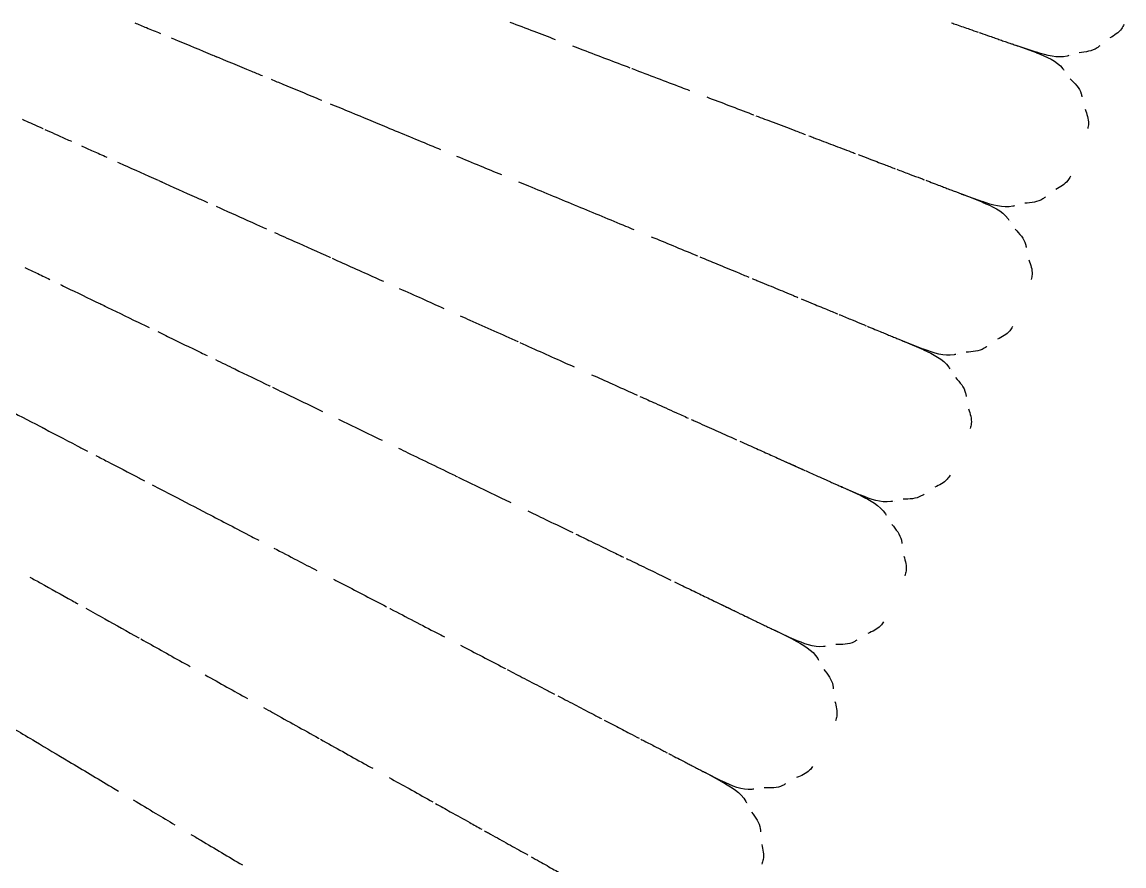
# Model space of a CAD drawing. Extents: x -360 to 379, y -342 to 365.
# Drawn here: x 57.25 to 69.77, y -165.73 to -156.13 of the extents above; entities that cross this region are included whole.
import ezdxf

# ---------------------------------------------------------------- set-up
doc = ezdxf.new("R2010")
doc.units = 0
doc.layers.get('0').update_dxf_attribs({"linetype": 'CONTINUOUS'})

msp = doc.modelspace()

# ---------------------------------------------------------------- linework, layer by layer
at = {"color": 7, "linetype": 'CONTINUOUS'}
for p, q in [((68.78, -156.482), (68.573, -156.406)), ((68.578, -156.408), (68.783, -156.476)), ((68.632, -156.428), (68.632, -156.428)), ((68.633, -156.426), (68.633, -156.426)), ((59.421, -156.51), (59.461, -156.527)), ((68.78, -156.482), (68.78, -156.482)), ((69.166, -156.516), (69.166, -156.516)), ((65.576, -157.192), (65.576, -157.192)), ((58.806, -157.936), (58.846, -157.953)), ((67.953, -158.096), (68.165, -158.173)), ((68.162, -158.18), (67.953, -158.096)), ((68.016, -158.119), (68.016, -158.119)), ((68.016, -158.121), (68.016, -158.121)), ((68.165, -158.173), (68.165, -158.173)), ((68.482, -158.395), (68.482, -158.395)), ((64.938, -158.796), (64.938, -158.796)), ((58.15, -159.342), (58.189, -159.361)), ((67.495, -159.858), (67.293, -159.771)), ((67.298, -159.773), (67.498, -159.852)), ((67.35, -159.796), (67.35, -159.796)), ((67.351, -159.794), (67.351, -159.794)), ((67.879, -159.915), (67.879, -159.915)), ((67.809, -160.084), (67.809, -160.084)), ((57.453, -160.729), (57.492, -160.75)), ((65.829, -161.087), (66.149, -161.23)), ((62.18, -161.294), (62.2, -161.303)), ((66.78, -161.517), (66.58, -161.424)), ((66.582, -161.425), (66.782, -161.511)), ((66.637, -161.449), (66.637, -161.449)), ((66.637, -161.45), (66.637, -161.45)), ((66.78, -161.517), (66.78, -161.517)), ((67.161, -161.585), (67.161, -161.585)), ((65.079, -162.697), (65.394, -162.85)), ((65.81, -163.051), (66.019, -163.149)), ((66.016, -163.154), (65.819, -163.056)), ((65.875, -163.084), (65.875, -163.084)), ((66.016, -163.154), (66.016, -163.154)), ((66.395, -163.233), (66.395, -163.233)), ((62.751, -163.487), (62.751, -163.488)), ((63.849, -164.059), (63.849, -164.059)), ((65.001, -164.659), (65.208, -164.763)), ((65.205, -164.769), (65.013, -164.665)), ((65.208, -164.763), (65.208, -164.763)), ((65.498, -165.02), (65.498, -165.02))]:
    msp.add_line(p, q, dxfattribs=at)
for points, knots in [([(58.53, -156.141), (58.573, -156.159), (58.66, -156.195), (58.768, -156.24), (58.823, -156.262)], [0, 0, 0, 0, 0.495019, 1, 1, 1, 1]), ([(62.793, -156.133), (62.885, -156.168), (63.057, -156.233), (63.23, -156.299), (63.31, -156.33)], [0, 0, 0, 0, 0.532313, 1, 1, 1, 1]), ([(67.813, -156.142), (67.833, -156.149), (67.907, -156.175), (68.009, -156.21), (68.086, -156.237), (68.118, -156.248)], [0, 0, 0, 0, 0.171361, 0.652583, 1, 1, 1, 1]), ([(69.775, -156.16), (69.766, -156.177), (69.732, -156.245), (69.664, -156.285), (69.613, -156.314)], [0, 0, 0, 0, 0.252425, 1, 1, 1, 1]), ([(58.946, -156.314), (58.97, -156.323), (59.111, -156.382), (59.271, -156.448), (59.418, -156.509), (59.419, -156.509)], [0, 0, 0, 0, 0.164897, 0.9946602, 1, 1, 1, 1]), ([(68.131, -156.253), (68.136, -156.254), (68.178, -156.269), (68.238, -156.29), (68.311, -156.315), (68.37, -156.336), (68.425, -156.355), (68.474, -156.372), (68.512, -156.385), (68.537, -156.394), (68.553, -156.399), (68.561, -156.402), (68.565, -156.404), (68.567, -156.404), (68.567, -156.404)], [0, 0, 0, 0, 0.021839, 0.203228, 0.324389, 0.434597, 0.563658, 0.692729, 0.799852, 0.885156, 0.932306, 0.97067, 0.994547, 1, 1, 1, 1]), ([(63.507, -156.404), (63.546, -156.419), (63.766, -156.503), (63.982, -156.585), (64.16, -156.653)], [0, 0, 0, 0, 0.179881, 1, 1, 1, 1]), ([(69.5, -156.402), (69.49, -156.411), (69.425, -156.464), (69.339, -156.474), (69.266, -156.482)], [0, 0, 0, 0, 0.152317, 1, 1, 1, 1]), ([(59.434, -156.516), (59.571, -156.573), (59.746, -156.645), (59.939, -156.725), (59.981, -156.742)], [0, 0, 0, 0, 0.7863762, 1, 1, 1, 1]), ([(68.78, -156.482), (68.895, -156.527), (69.016, -156.574), (69.088, -156.674), (69.092, -156.679)], [0, 0, 0, 0, 0.948884, 1, 1, 1, 1]), ([(69.149, -156.514), (69.143, -156.516), (69.024, -156.55), (68.9, -156.512), (68.783, -156.476)], [0, 0, 0, 0, 0.051116, 1, 1, 1, 1]), ([(64.182, -156.661), (64.183, -156.662), (64.374, -156.734), (64.595, -156.818), (64.804, -156.898), (64.835, -156.91)], [0, 0, 0, 0, 0.0057771, 0.8535219, 1, 1, 1, 1]), ([(60.08, -156.784), (60.125, -156.802), (60.289, -156.87), (60.483, -156.95), (60.636, -157.014), (60.659, -157.023)], [0, 0, 0, 0, 0.241968, 0.88971, 1, 1, 1, 1]), ([(69.164, -156.777), (69.216, -156.829), (69.277, -156.89), (69.295, -156.972), (69.297, -156.984)], [0, 0, 0, 0, 0.847683, 1, 1, 1, 1]), ([(60.751, -157.061), (60.829, -157.093), (61.039, -157.18), (61.428, -157.342), (61.771, -157.484), (61.977, -157.569), (62.007, -157.582)], [0, 0, 0, 0, 0.194459, 0.522342, 0.931075, 1, 1, 1, 1]), ([(65.032, -156.985), (65.117, -157.017), (65.291, -157.083), (65.467, -157.15), (65.558, -157.185), (65.567, -157.188)], [0, 0, 0, 0, 0.4633871, 0.9505575, 1, 1, 1, 1]), ([(69.332, -157.124), (69.353, -157.179), (69.382, -157.251), (69.367, -157.326), (69.363, -157.345)], [0, 0, 0, 0, 0.7475749, 1, 1, 1, 1]), ([(57.254, -157.239), (57.263, -157.243), (57.32, -157.269), (57.4, -157.305), (57.488, -157.344), (57.489, -157.345)], [0, 0, 0, 0, 0.155484, 0.988187, 1, 1, 1, 1]), ([(65.592, -157.198), (65.658, -157.223), (65.806, -157.279), (65.994, -157.351), (66.112, -157.396), (66.155, -157.412)], [0, 0, 0, 0, 0.3378289, 0.7594618, 1, 1, 1, 1]), ([(57.508, -157.353), (57.581, -157.386), (57.67, -157.426), (57.789, -157.479), (57.811, -157.489)], [0, 0, 0, 0, 0.810315, 1, 1, 1, 1]), ([(66.194, -157.427), (66.213, -157.434), (66.308, -157.47), (66.467, -157.531), (66.623, -157.59), (66.703, -157.62), (66.719, -157.627)], [0, 0, 0, 0, 0.101817, 0.502069, 0.899744, 1, 1, 1, 1]), ([(57.926, -157.541), (57.968, -157.56), (58.054, -157.598), (58.161, -157.646), (58.215, -157.67)], [0, 0, 0, 0, 0.48797, 1, 1, 1, 1]), ([(62.188, -157.656), (62.277, -157.694), (62.447, -157.764), (62.618, -157.835), (62.699, -157.868)], [0, 0, 0, 0, 0.5285242, 1, 1, 1, 1]), ([(66.755, -157.64), (66.795, -157.656), (66.898, -157.695), (67.039, -157.748), (67.135, -157.785), (67.176, -157.801)], [0, 0, 0, 0, 0.261001, 0.684513, 1, 1, 1, 1]), ([(58.336, -157.725), (58.359, -157.735), (58.497, -157.797), (58.655, -157.868), (58.801, -157.933), (58.802, -157.934)], [0, 0, 0, 0, 0.160771, 0.990069, 1, 1, 1, 1]), ([(67.192, -157.807), (67.197, -157.809), (67.252, -157.829), (67.342, -157.864), (67.441, -157.901), (67.491, -157.92), (67.505, -157.926)], [0, 0, 0, 0, 0.046239, 0.461284, 0.84756, 1, 1, 1, 1]), ([(67.521, -157.932), (67.535, -157.937), (67.58, -157.954), (67.643, -157.978), (67.71, -158.004), (67.767, -158.026), (67.821, -158.046), (67.869, -158.064), (67.905, -158.078), (67.927, -158.087), (67.94, -158.091), (67.946, -158.094), (67.951, -158.095), (67.954, -158.097), (67.953, -158.096), (67.953, -158.096)], [0, 0, 0, 0, 0.0676407, 0.2173436, 0.3374512, 0.4442487, 0.5707716, 0.6979348, 0.8018545, 0.8826728, 0.9153381, 0.943153, 0.9661405, 0.9921051, 1, 1, 1, 1]), ([(69.166, -157.887), (69.157, -157.904), (69.12, -157.971), (69.051, -158.008), (69, -158.036)], [0, 0, 0, 0, 0.252425, 1, 1, 1, 1]), ([(58.828, -157.946), (58.96, -158.005), (59.129, -158.081), (59.316, -158.165), (59.358, -158.183)], [0, 0, 0, 0, 0.774645, 1, 1, 1, 1]), ([(62.892, -157.948), (62.931, -157.964), (63.156, -158.057), (63.565, -158.227), (63.966, -158.393), (64.173, -158.479), (64.205, -158.492)], [0, 0, 0, 0, 0.086097, 0.502676, 0.925492, 1, 1, 1, 1]), ([(68.162, -158.18), (68.276, -158.228), (68.395, -158.278), (68.465, -158.381), (68.468, -158.386)], [0, 0, 0, 0, 0.94853, 1, 1, 1, 1]), ([(68.53, -158.222), (68.524, -158.224), (68.404, -158.254), (68.281, -158.213), (68.165, -158.173)], [0, 0, 0, 0, 0.051116, 1, 1, 1, 1]), ([(68.884, -158.121), (68.874, -158.129), (68.808, -158.18), (68.721, -158.187), (68.648, -158.194)], [0, 0, 0, 0, 0.1523173, 1, 1, 1, 1]), ([(59.457, -158.228), (59.499, -158.247), (59.659, -158.319), (59.851, -158.404), (60.003, -158.473), (60.027, -158.483)], [0, 0, 0, 0, 0.234123, 0.882029, 1, 1, 1, 1]), ([(60.12, -158.525), (60.195, -158.559), (60.4, -158.651), (60.612, -158.746), (60.751, -158.808), (60.752, -158.809)], [0, 0, 0, 0, 0.362911, 0.994458, 1, 1, 1, 1]), ([(68.537, -158.486), (68.587, -158.539), (68.647, -158.602), (68.662, -158.684), (68.665, -158.697)], [0, 0, 0, 0, 0.847683, 1, 1, 1, 1]), ([(64.401, -158.573), (64.484, -158.607), (64.655, -158.678), (64.829, -158.75), (64.919, -158.788), (64.928, -158.792)], [0, 0, 0, 0, 0.458823, 0.946075, 1, 1, 1, 1]), ([(60.774, -158.819), (60.936, -158.891), (61.129, -158.978), (61.326, -159.066), (61.357, -159.08)], [0, 0, 0, 0, 0.841768, 1, 1, 1, 1]), ([(64.955, -158.802), (65.019, -158.829), (65.164, -158.889), (65.349, -158.966), (65.467, -159.015), (65.511, -159.033)], [0, 0, 0, 0, 0.331175, 0.752925, 1, 1, 1, 1]), ([(57.282, -158.922), (57.323, -158.942), (57.408, -158.983), (57.513, -159.034), (57.567, -159.06)], [0, 0, 0, 0, 0.48615, 1, 1, 1, 1]), ([(68.695, -158.837), (68.715, -158.892), (68.741, -158.966), (68.724, -159.04), (68.72, -159.059)], [0, 0, 0, 0, 0.747575, 1, 1, 1, 1]), ([(65.549, -159.049), (65.567, -159.056), (65.659, -159.094), (65.816, -159.159), (65.971, -159.223), (66.051, -159.257), (66.068, -159.264)], [0, 0, 0, 0, 0.096877, 0.496183, 0.892952, 1, 1, 1, 1]), ([(57.686, -159.118), (57.708, -159.129), (57.845, -159.195), (58.001, -159.27), (58.144, -159.34), (58.146, -159.341)], [0, 0, 0, 0, 0.1597061, 0.9888759, 1, 1, 1, 1]), ([(61.538, -159.161), (61.624, -159.2), (61.792, -159.275), (61.96, -159.351), (62.043, -159.388)], [0, 0, 0, 0, 0.511874, 1, 1, 1, 1]), ([(66.105, -159.279), (66.143, -159.295), (66.244, -159.337), (66.383, -159.394), (66.48, -159.434), (66.522, -159.451)], [0, 0, 0, 0, 0.251252, 0.674516, 1, 1, 1, 1]), ([(58.174, -159.354), (58.303, -159.416), (58.469, -159.497), (58.653, -159.586), (58.695, -159.606)], [0, 0, 0, 0, 0.7715886, 1, 1, 1, 1]), ([(62.231, -159.472), (62.267, -159.489), (62.486, -159.587), (62.708, -159.687), (62.888, -159.767), (62.889, -159.768)], [0, 0, 0, 0, 0.162801, 0.994621, 1, 1, 1, 1]), ([(66.536, -159.457), (66.54, -159.459), (66.593, -159.481), (66.682, -159.518), (66.781, -159.559), (66.831, -159.58), (66.846, -159.586)], [0, 0, 0, 0, 0.039774, 0.454531, 0.840608, 1, 1, 1, 1]), ([(58.792, -159.653), (58.833, -159.673), (58.991, -159.75), (59.18, -159.841), (59.33, -159.914), (59.354, -159.925)], [0, 0, 0, 0, 0.232079, 0.88, 1, 1, 1, 1]), ([(66.861, -159.592), (66.875, -159.598), (66.919, -159.616), (66.981, -159.642), (67.047, -159.669), (67.104, -159.693), (67.157, -159.715), (67.204, -159.734), (67.241, -159.749), (67.262, -159.758), (67.275, -159.763), (67.281, -159.766), (67.285, -159.768), (67.286, -159.768), (67.286, -159.768)], [0, 0, 0, 0, 0.066514, 0.220931, 0.343338, 0.454054, 0.584832, 0.715468, 0.822544, 0.906203, 0.939682, 0.968296, 0.992069, 1, 1, 1, 1]), ([(68.507, -159.595), (68.497, -159.612), (68.459, -159.678), (68.389, -159.713), (68.337, -159.739)], [0, 0, 0, 0, 0.252425, 1, 1, 1, 1]), ([(62.909, -159.777), (63.085, -159.856), (63.295, -159.95), (63.494, -160.039), (63.526, -160.054)], [0, 0, 0, 0, 0.835223, 1, 1, 1, 1]), ([(68.218, -159.821), (68.208, -159.828), (68.14, -159.878), (68.054, -159.882), (67.98, -159.887)], [0, 0, 0, 0, 0.152317, 1, 1, 1, 1]), ([(67.495, -159.858), (67.607, -159.91), (67.725, -159.964), (67.791, -160.068), (67.795, -160.074)], [0, 0, 0, 0, 0.94853, 1, 1, 1, 1]), ([(67.862, -159.912), (67.856, -159.913), (67.735, -159.94), (67.613, -159.895), (67.498, -159.852)], [0, 0, 0, 0, 0.051116, 1, 1, 1, 1]), ([(59.447, -159.97), (59.52, -160.006), (59.721, -160.103), (59.93, -160.204), (60.067, -160.271), (60.069, -160.272)], [0, 0, 0, 0, 0.360388, 0.992791, 1, 1, 1, 1]), ([(63.723, -160.142), (63.802, -160.177), (63.968, -160.252), (64.139, -160.328), (64.231, -160.37), (64.242, -160.375)], [0, 0, 0, 0, 0.4425587, 0.9305544, 1, 1, 1, 1]), ([(67.861, -160.175), (67.91, -160.23), (67.968, -160.295), (67.98, -160.377), (67.982, -160.39)], [0, 0, 0, 0, 0.847683, 1, 1, 1, 1]), ([(60.096, -160.285), (60.254, -160.361), (60.442, -160.452), (60.635, -160.545), (60.666, -160.561)], [0, 0, 0, 0, 0.837837, 1, 1, 1, 1]), ([(64.273, -160.389), (64.332, -160.415), (64.471, -160.478), (64.654, -160.56), (64.774, -160.614), (64.821, -160.635)], [0, 0, 0, 0, 0.309292, 0.73151, 1, 1, 1, 1]), ([(56.999, -160.493), (57.022, -160.505), (57.158, -160.576), (57.451, -160.728), (57.763, -160.891), (57.953, -160.99), (57.992, -161.01)], [0, 0, 0, 0, 0.082118, 0.487065, 0.896519, 1, 1, 1, 1]), ([(68.008, -160.532), (68.027, -160.587), (68.051, -160.661), (68.032, -160.735), (68.027, -160.754)], [0, 0, 0, 0, 0.747575, 1, 1, 1, 1]), ([(60.845, -160.647), (60.929, -160.688), (61.095, -160.768), (61.261, -160.849), (61.343, -160.888)], [0, 0, 0, 0, 0.507426, 1, 1, 1, 1]), ([(64.856, -160.65), (64.871, -160.657), (64.96, -160.697), (65.112, -160.765), (65.268, -160.835), (65.351, -160.872), (65.371, -160.881)], [0, 0, 0, 0, 0.081651, 0.478937, 0.873793, 1, 1, 1, 1]), ([(65.409, -160.898), (65.442, -160.913), (65.538, -160.956), (65.68, -161.02), (65.834, -161.089), (65.968, -161.149), (66.068, -161.194), (66.121, -161.218), (66.139, -161.226)], [0, 0, 0, 0, 0.1158042, 0.333766, 0.5385578, 0.7302675, 0.9089795, 1, 1, 1, 1]), ([(58.087, -161.06), (58.132, -161.083), (58.29, -161.165), (58.477, -161.263), (58.623, -161.339), (58.643, -161.349)], [0, 0, 0, 0, 0.248761, 0.896337, 1, 1, 1, 1]), ([(61.528, -160.978), (61.563, -160.995), (61.779, -161.099), (61.998, -161.205), (62.175, -161.291), (62.177, -161.292)], [0, 0, 0, 0, 0.160387, 0.99225, 1, 1, 1, 1]), ([(62.205, -161.306), (62.375, -161.388), (62.579, -161.487), (62.773, -161.58), (62.806, -161.596)], [0, 0, 0, 0, 0.83013, 1, 1, 1, 1]), ([(66.154, -161.233), (66.164, -161.237), (66.205, -161.256), (66.264, -161.282), (66.329, -161.311), (66.386, -161.337), (66.439, -161.361), (66.486, -161.382), (66.523, -161.398), (66.547, -161.409), (66.561, -161.416), (66.569, -161.419), (66.574, -161.421), (66.576, -161.422), (66.576, -161.422), (66.575, -161.422), (66.573, -161.421), (66.571, -161.42), (66.571, -161.42), (66.57, -161.419), (66.568, -161.419), (66.567, -161.418), (66.566, -161.418)], [0, 0, 0, 0, 0.0484493, 0.1961688, 0.3126537, 0.4182462, 0.5420704, 0.6659306, 0.7684267, 0.8496848, 0.895042, 0.9315911, 0.9547505, 0.9725941, 0.9852911, 0.9931188, 0.9950498, 0.9958558, 0.9966043, 0.9973461, 0.9981331, 1, 1, 1, 1]), ([(67.798, -161.283), (67.788, -161.3), (67.748, -161.364), (67.677, -161.398), (67.624, -161.422)], [0, 0, 0, 0, 0.2524251, 1, 1, 1, 1]), ([(58.729, -161.394), (58.807, -161.434), (59.01, -161.54), (59.387, -161.736), (59.715, -161.907), (59.912, -162.01), (59.94, -162.024)], [0, 0, 0, 0, 0.199415, 0.52664, 0.934575, 1, 1, 1, 1]), ([(66.78, -161.517), (66.89, -161.572), (67.006, -161.629), (67.07, -161.736), (67.073, -161.741)], [0, 0, 0, 0, 0.9488845, 1, 1, 1, 1]), ([(67.145, -161.581), (67.138, -161.582), (67.017, -161.606), (66.897, -161.557), (66.782, -161.511)], [0, 0, 0, 0, 0.05147, 1, 1, 1, 1]), ([(67.503, -161.501), (67.493, -161.508), (67.424, -161.555), (67.337, -161.557), (67.264, -161.559)], [0, 0, 0, 0, 0.152317, 1, 1, 1, 1]), ([(63, -161.69), (63.077, -161.728), (63.24, -161.807), (63.409, -161.888), (63.5, -161.933), (63.512, -161.938)], [0, 0, 0, 0, 0.4381819, 0.9262785, 1, 1, 1, 1]), ([(67.136, -161.845), (67.183, -161.901), (67.239, -161.967), (67.249, -162.05), (67.251, -162.062)], [0, 0, 0, 0, 0.847683, 1, 1, 1, 1]), ([(63.544, -161.954), (63.601, -161.981), (63.737, -162.047), (63.917, -162.135), (64.037, -162.193), (64.085, -162.216)], [0, 0, 0, 0, 0.303384, 0.725538, 1, 1, 1, 1]), ([(60.111, -162.113), (60.199, -162.159), (60.362, -162.244), (60.526, -162.329), (60.601, -162.368)], [0, 0, 0, 0, 0.543102, 1, 1, 1, 1]), ([(64.118, -162.232), (64.132, -162.238), (64.219, -162.28), (64.368, -162.353), (64.524, -162.428), (64.606, -162.468), (64.626, -162.478)], [0, 0, 0, 0, 0.077511, 0.474119, 0.868328, 1, 1, 1, 1]), ([(67.273, -162.205), (67.29, -162.261), (67.312, -162.336), (67.29, -162.409), (67.285, -162.428)], [0, 0, 0, 0, 0.747575, 1, 1, 1, 1]), ([(57.339, -162.443), (57.38, -162.466), (57.534, -162.552), (57.717, -162.654), (57.863, -162.736), (57.885, -162.748)], [0, 0, 0, 0, 0.234746, 0.882634, 1, 1, 1, 1]), ([(60.789, -162.466), (60.828, -162.486), (61.03, -162.592), (61.23, -162.696), (61.391, -162.78)], [0, 0, 0, 0, 0.191862, 1, 1, 1, 1]), ([(64.664, -162.496), (64.696, -162.512), (64.79, -162.557), (64.929, -162.624), (65.081, -162.698), (65.213, -162.762), (65.313, -162.81), (65.366, -162.836), (65.385, -162.845)], [0, 0, 0, 0, 0.112006, 0.329731, 0.534352, 0.725955, 0.904626, 1, 1, 1, 1]), ([(57.974, -162.798), (58.046, -162.838), (58.242, -162.947), (58.446, -163.061), (58.578, -163.135), (58.579, -163.136)], [0, 0, 0, 0, 0.363662, 0.994945, 1, 1, 1, 1]), ([(61.43, -162.8), (61.433, -162.801), (61.615, -162.896), (61.825, -163.005), (62.022, -163.108), (62.05, -163.122)], [0, 0, 0, 0, 0.011708, 0.860229, 1, 1, 1, 1]), ([(65.399, -162.852), (65.409, -162.857), (65.448, -162.876), (65.505, -162.903), (65.57, -162.935), (65.626, -162.962), (65.679, -162.987), (65.725, -163.01), (65.762, -163.028), (65.785, -163.039), (65.8, -163.046), (65.808, -163.05), (65.812, -163.052), (65.815, -163.053), (65.815, -163.053), (65.814, -163.053)], [0, 0, 0, 0, 0.045752, 0.196634, 0.315405, 0.423113, 0.549228, 0.675429, 0.780084, 0.863319, 0.909443, 0.946893, 0.970293, 0.988727, 1, 1, 1, 1]), ([(67.041, -162.95), (67.031, -162.966), (66.989, -163.03), (66.917, -163.061), (66.863, -163.084)], [0, 0, 0, 0, 0.2524251, 1, 1, 1, 1]), ([(58.599, -163.146), (58.755, -163.233), (58.939, -163.337), (59.129, -163.442), (59.159, -163.459)], [0, 0, 0, 0, 0.84291, 1, 1, 1, 1]), ([(66.016, -163.154), (66.125, -163.212), (66.24, -163.273), (66.3, -163.381), (66.303, -163.387)], [0, 0, 0, 0, 0.948884, 1, 1, 1, 1]), ([(66.379, -163.229), (66.373, -163.23), (66.251, -163.25), (66.132, -163.198), (66.019, -163.149)], [0, 0, 0, 0, 0.051116, 1, 1, 1, 1]), ([(66.74, -163.159), (66.729, -163.166), (66.659, -163.211), (66.572, -163.211), (66.499, -163.211)], [0, 0, 0, 0, 0.152317, 1, 1, 1, 1]), ([(62.235, -163.219), (62.318, -163.262), (62.486, -163.349), (62.653, -163.436), (62.738, -163.48), (62.744, -163.484)], [0, 0, 0, 0, 0.4742916, 0.9606201, 1, 1, 1, 1]), ([(59.331, -163.555), (59.414, -163.601), (59.574, -163.691), (59.736, -163.781), (59.814, -163.825)], [0, 0, 0, 0, 0.513133, 1, 1, 1, 1]), ([(62.764, -163.494), (62.829, -163.528), (62.973, -163.603), (63.152, -163.696), (63.262, -163.753), (63.3, -163.773)], [0, 0, 0, 0, 0.3526503, 0.7732564, 1, 1, 1, 1]), ([(66.362, -163.492), (66.408, -163.55), (66.462, -163.617), (66.47, -163.701), (66.471, -163.713)], [0, 0, 0, 0, 0.847683, 1, 1, 1, 1]), ([(63.339, -163.793), (63.359, -163.804), (63.45, -163.851), (63.603, -163.931), (63.748, -164.007), (63.822, -164.045), (63.835, -164.052)], [0, 0, 0, 0, 0.112182, 0.5136, 0.91237, 1, 1, 1, 1]), ([(59.995, -163.925), (60.029, -163.945), (60.24, -164.062), (60.452, -164.181), (60.623, -164.276), (60.624, -164.277)], [0, 0, 0, 0, 0.163471, 0.995258, 1, 1, 1, 1]), ([(66.489, -163.856), (66.504, -163.913), (66.524, -163.988), (66.501, -164.061), (66.495, -164.079)], [0, 0, 0, 0, 0.747575, 1, 1, 1, 1]), ([(63.868, -164.069), (63.908, -164.09), (64.009, -164.143), (64.142, -164.212), (64.23, -164.257), (64.266, -164.276)], [0, 0, 0, 0, 0.281386, 0.707152, 1, 1, 1, 1]), ([(57.176, -164.178), (57.25, -164.222), (57.448, -164.34), (57.812, -164.558), (58.13, -164.747), (58.321, -164.861), (58.347, -164.877)], [0, 0, 0, 0, 0.199167, 0.526426, 0.934403, 1, 1, 1, 1]), ([(60.642, -164.287), (60.811, -164.381), (61.012, -164.494), (61.203, -164.6), (61.235, -164.617)], [0, 0, 0, 0, 0.8365716, 1, 1, 1, 1]), ([(64.285, -164.286), (64.292, -164.29), (64.345, -164.317), (64.433, -164.363), (64.524, -164.41), (64.57, -164.434), (64.581, -164.44)], [0, 0, 0, 0, 0.062546, 0.479812, 0.867839, 1, 1, 1, 1]), ([(64.596, -164.448), (64.611, -164.456), (64.656, -164.479), (64.718, -164.511), (64.782, -164.544), (64.833, -164.571), (64.882, -164.597), (64.926, -164.62), (64.963, -164.639), (64.984, -164.65), (64.995, -164.655), (65, -164.658), (65.003, -164.66), (65.006, -164.661), (65.006, -164.661), (65.006, -164.661)], [0, 0, 0, 0, 0.078369, 0.230293, 0.355212, 0.467979, 0.568652, 0.708028, 0.820908, 0.907466, 0.933391, 0.956179, 0.975842, 0.992395, 1, 1, 1, 1]), ([(66.236, -164.595), (66.225, -164.61), (66.181, -164.673), (66.108, -164.701), (66.054, -164.723)], [0, 0, 0, 0, 0.252425, 1, 1, 1, 1]), ([(61.422, -164.722), (61.498, -164.765), (61.657, -164.853), (61.821, -164.945), (61.909, -164.994), (61.92, -165)], [0, 0, 0, 0, 0.443717, 0.931643, 1, 1, 1, 1]), ([(65.205, -164.769), (65.312, -164.83), (65.425, -164.894), (65.482, -165.004), (65.485, -165.009)], [0, 0, 0, 0, 0.948884, 1, 1, 1, 1]), ([(65.566, -164.854), (65.559, -164.855), (65.437, -164.871), (65.32, -164.816), (65.208, -164.763)], [0, 0, 0, 0, 0.051116, 1, 1, 1, 1]), ([(65.928, -164.794), (65.917, -164.801), (65.846, -164.844), (65.759, -164.841), (65.686, -164.839)], [0, 0, 0, 0, 0.152317, 1, 1, 1, 1]), ([(58.513, -164.976), (58.598, -165.027), (58.756, -165.121), (58.915, -165.216), (58.988, -165.259)], [0, 0, 0, 0, 0.542385, 1, 1, 1, 1]), ([(61.949, -165.016), (62.005, -165.048), (62.139, -165.122), (62.314, -165.22), (62.429, -165.284), (62.474, -165.309)], [0, 0, 0, 0, 0.310768, 0.732943, 1, 1, 1, 1]), ([(65.542, -165.116), (65.586, -165.175), (65.638, -165.245), (65.643, -165.328), (65.644, -165.341)], [0, 0, 0, 0, 0.847683, 1, 1, 1, 1]), ([(62.507, -165.328), (62.521, -165.336), (62.606, -165.383), (62.752, -165.464), (62.902, -165.548), (62.981, -165.592), (63, -165.603)], [0, 0, 0, 0, 0.082611, 0.47988, 0.874714, 1, 1, 1, 1]), ([(59.17, -165.368), (59.207, -165.39), (59.403, -165.507), (59.597, -165.623), (59.754, -165.716)], [0, 0, 0, 0, 0.1910521, 1, 1, 1, 1]), ([(65.658, -165.484), (65.671, -165.541), (65.689, -165.617), (65.663, -165.689), (65.657, -165.707)], [0, 0, 0, 0, 0.747575, 1, 1, 1, 1]), ([(63.036, -165.623), (63.068, -165.641), (63.16, -165.692), (63.297, -165.769), (63.445, -165.851), (63.572, -165.922), (63.668, -165.976), (63.719, -166.004), (63.735, -166.013)], [0, 0, 0, 0, 0.1168461, 0.3353951, 0.5406848, 0.732804, 0.9118382, 1, 1, 1, 1])]:
    msp.add_open_spline(points, degree=3, knots=knots, dxfattribs=at)

doc.saveas('drawing.dxf')
